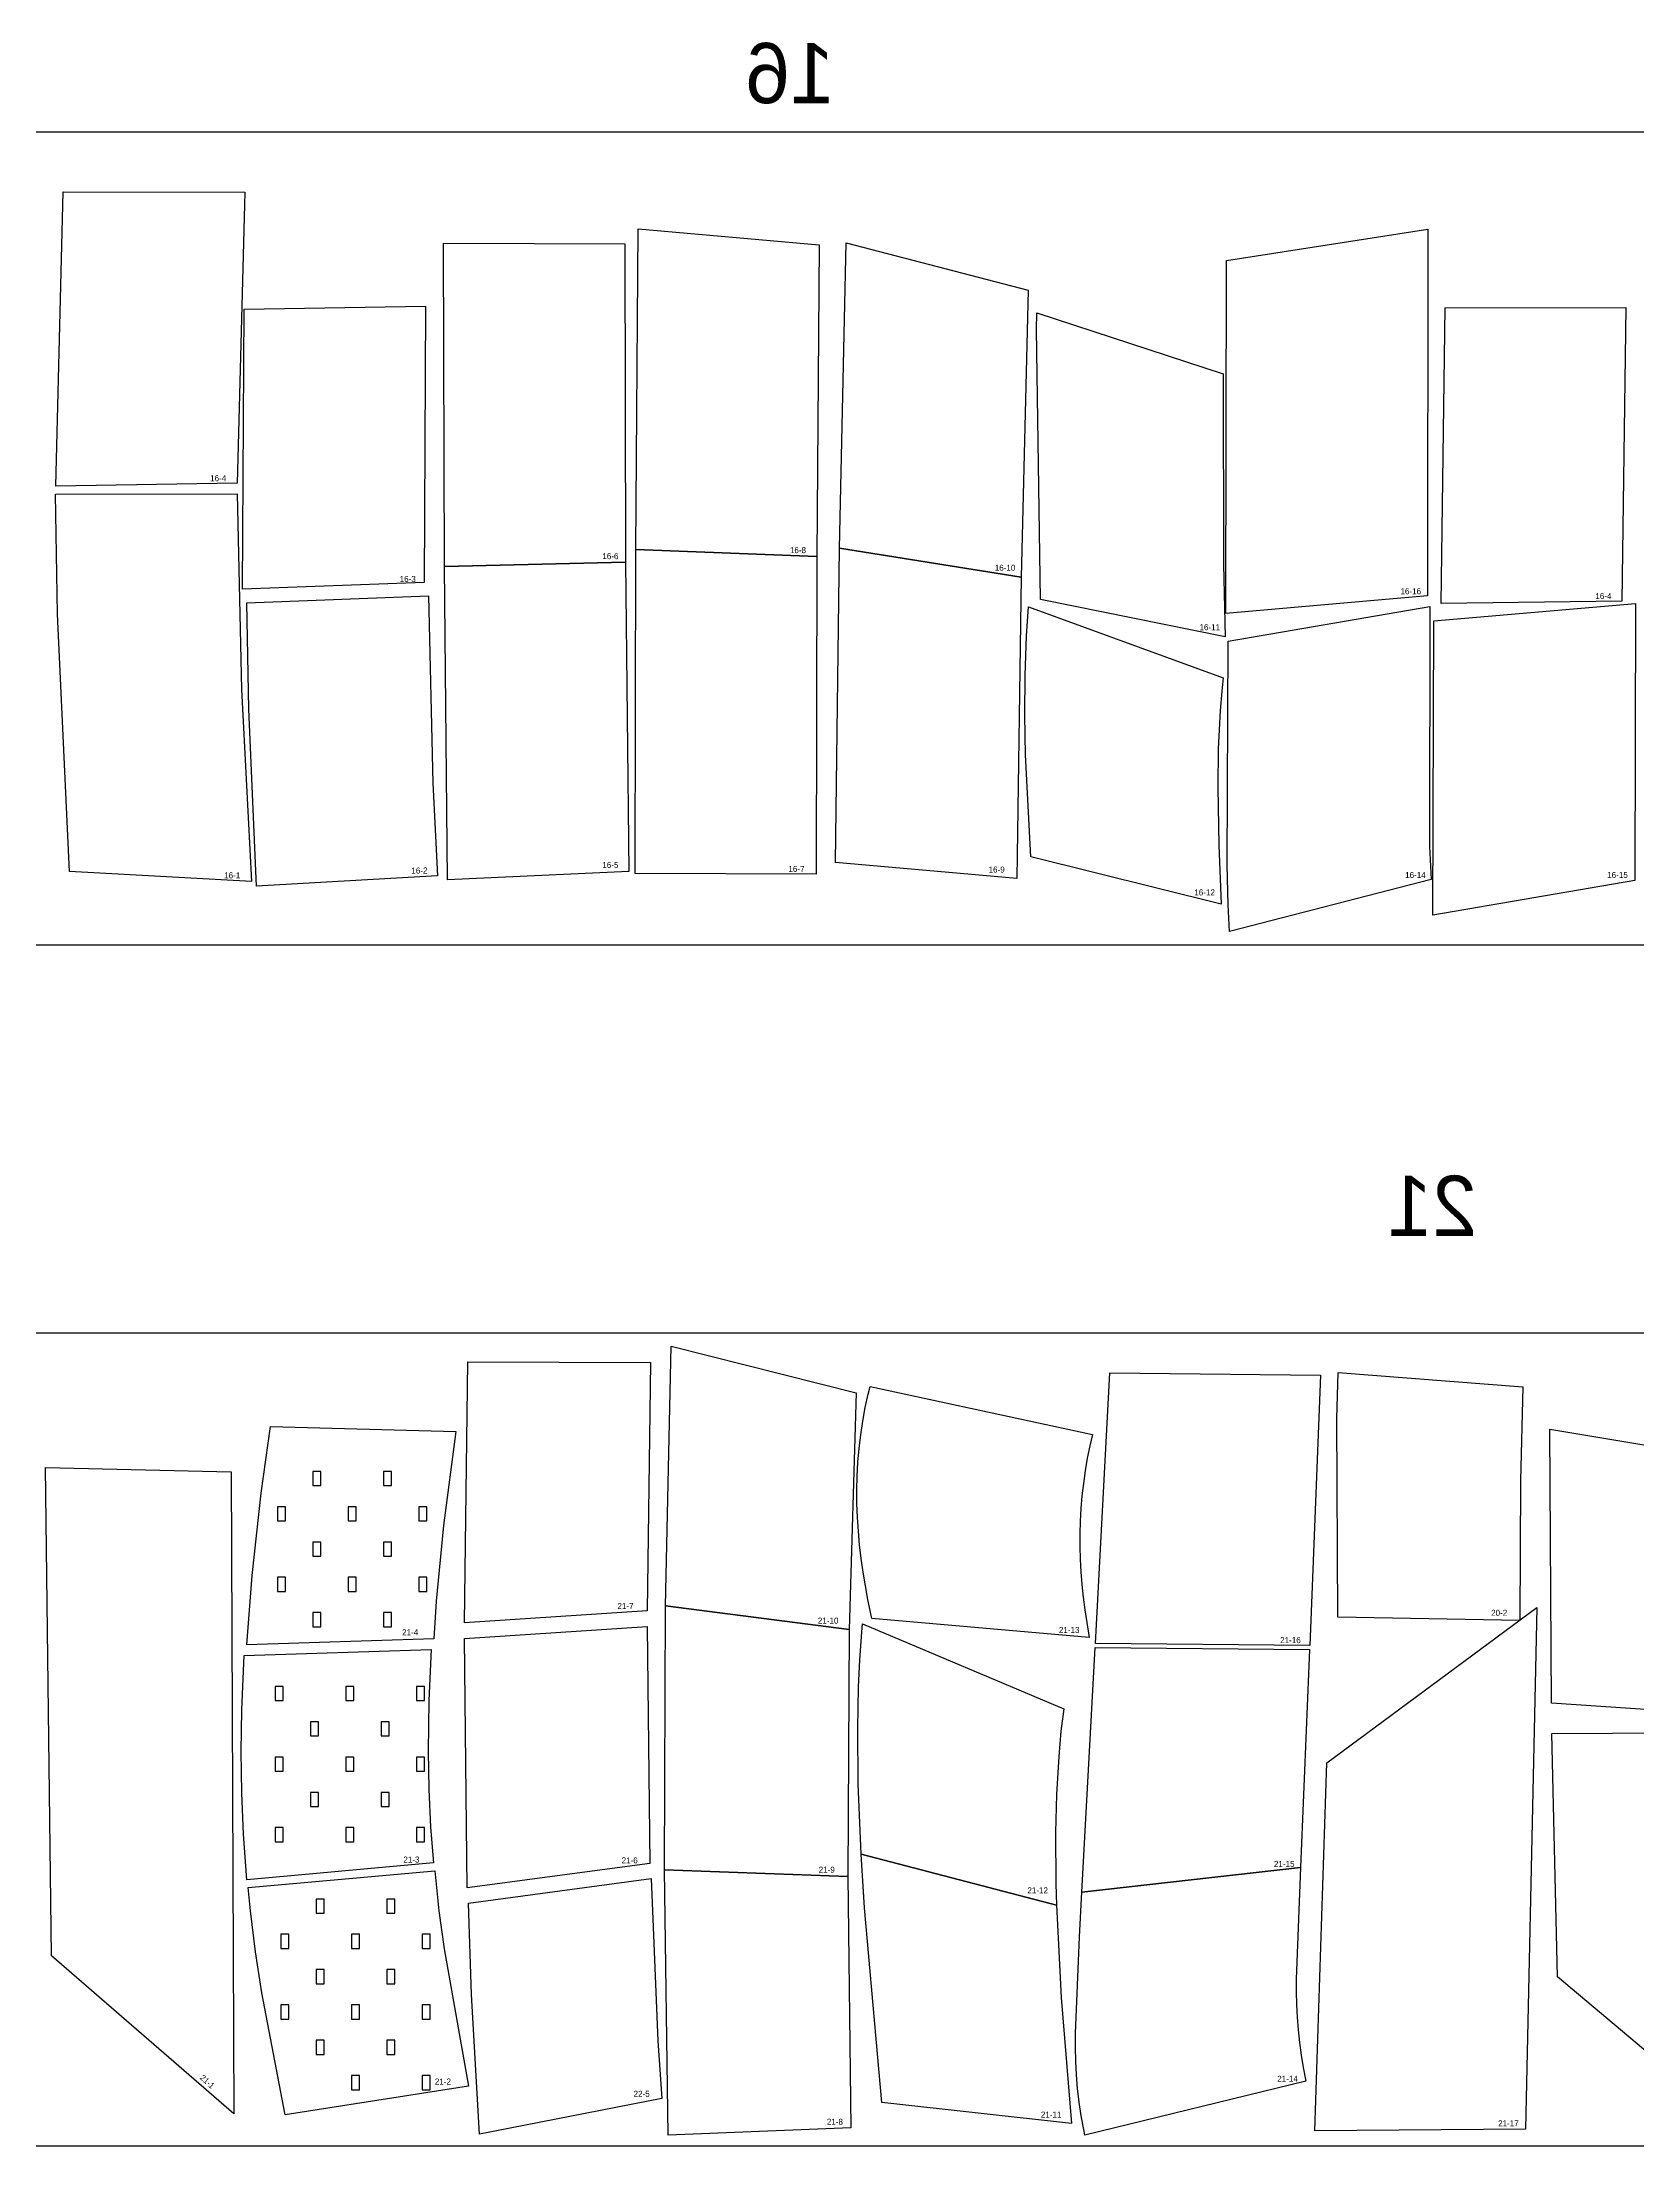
# Model space of a CAD drawing. Header units: millimetres. Extents: x 12942 to 18383, y 13072 to 17462.
# Drawn here: x 14621 to 15151, y 14442 to 15141 of the extents above; entities that cross this region are included whole.
import ezdxf

# ---------------------------------------------------------------- set-up
doc = ezdxf.new("R2010")
doc.units = ezdxf.units.MM
doc.header["$LTSCALE"] = 100
doc.header["$MEASUREMENT"] = 0
for name, color, linetype in [('CUT', 3, 'Continuous'), ('Default', 7, 'Continuous'), ('text', 1, 'Continuous')]:
    doc.layers.add(name, color=color, linetype=linetype)

msp = doc.modelspace()

# ---------------------------------------------------------------- linework, layer by layer
at = {"layer": 'CUT'}
for points in [[(14688.04, 15091.2), (14685.54, 14994.56), (14625.26, 14993.52), (14627.79, 15091.31), (14688.04, 15091.2)], [(14878.02, 14970.18), (14817.88, 14972.46), (14818.64, 15078.97), (14878.81, 15073.71), (14878.02, 14970.18)], [(15080.7, 14957.08), (15013.75, 14951.28), (15013.98, 15068.52), (15080.82, 15078.93), (15080.7, 14957.08)], [(14814.18, 15074.03), (14814.49, 14968.27), (14754.33, 14966.89), (14754.04, 15074.23), (14814.18, 15074.03)], [(14948.14, 15058.64), (14945.79, 14963.31), (14885.52, 14972.94), (14887.7, 15074.42), (14948.14, 15058.64)], [(14747.57, 14961.54), (14687.3, 14959.29), (14687.8, 15052.29), (14748.09, 15053.33), (14747.57, 14961.54)], [(15012.93, 15030.9), (15013.04, 14967.5), (15013.51, 14943.48), (14952.29, 14955.86), (14950.95, 15045.6), (14950.98, 15051.08), (15012.93, 15030.9)], [(15146.63, 15052.92), (15145.29, 14955.36), (15085.27, 14954.52), (15086.58, 15052.79), (15146.63, 15052.92)], [(14685.47, 14991), (14686.94, 14926.02), (14690.3, 14862.25), (14629.86, 14865.52), (14625.9, 14950.96), (14625.21, 14990.85), (14685.47, 14991)], [(14878.02, 14970.18), (14877.75, 14864.62), (14817.61, 14864.82), (14817.88, 14972.46), (14878.02, 14970.18)], [(14945.79, 14963.31), (14944.36, 14863.21), (14884.18, 14868.47), (14885.52, 14972.94), (14945.79, 14963.31)], [(14814.49, 14968.27), (14815.54, 14865.55), (14755.36, 14862.81), (14754.33, 14966.89), (14814.49, 14968.27)], [(14749.06, 14957.08), (14750.53, 14894.87), (14752.07, 14864.1), (14691.9, 14860.7), (14689.39, 14919.45), (14688.78, 14954.82), (14749.06, 14957.08)], [(15012.84, 14929.85), (15012.4, 14925.38), (15011.9, 14919.01), (15011.52, 14912.63), (15011.26, 14906.25), (15011.07, 14893.48), (15011.4, 14874.32), (15012.26, 14854.71), (14949.01, 14870.36), (14947.31, 14904.32), (14947.04, 14917.47), (14947.11, 14930.63), (14947.6, 14943.78), (14948.25, 14953.49), (15012.84, 14929.85)], [(15081.51, 14953.53), (15081.44, 14873.72), (15081.68, 14867.34), (15081.96, 14862.91), (15015, 14845.58), (15014.52, 14854.43), (15014.17, 14867.59), (15014.51, 14942.05), (15081.51, 14953.53)], [(15149.82, 14954.6), (15149.55, 14862.54), (15082.55, 14851.07), (15082.87, 14948.81), (15149.82, 14954.6)], [(14891.02, 14692.33), (14888.74, 14613.68), (14827.7, 14621.59), (14829.64, 14707.84), (14891.02, 14692.33)], [(14822.79, 14702.43), (14821.69, 14619.95), (14760.99, 14615.92), (14762.11, 14702.64), (14822.79, 14702.43)], [(14975.24, 14698.94), (15045.22, 14698.19), (15041.66, 14608.4), (14970.55, 14609.06), (14975.24, 14698.94)], [(15051.09, 14699.08), (15112.37, 14694.31), (15111.67, 14663.07), (15111.41, 14616.67), (15050.95, 14617.77), (15050.63, 14683.75), (15051.09, 14699.08)], [(14969.48, 14678.46), (14968.61, 14674.71), (14967.77, 14670.58), (14967.06, 14666.43), (14966.47, 14662.25), (14965.99, 14658.07), (14965.65, 14653.87), (14965.42, 14649.66), (14965.32, 14645.45), (14965.33, 14641.23), (14965.46, 14637.02), (14965.69, 14632.81), (14966.02, 14628.61), (14966.46, 14624.42), (14966.98, 14620.24), (14967.6, 14616.07), (14968.45, 14611.06), (14896.24, 14617.4), (14894.93, 14623.68), (14894.1, 14628.18), (14893.36, 14632.71), (14892.72, 14637.25), (14892.19, 14641.8), (14891.77, 14646.36), (14891.47, 14650.94), (14891.3, 14655.52), (14891.27, 14660.1), (14891.37, 14664.68), (14891.62, 14669.26), (14892.02, 14673.83), (14892.56, 14678.38), (14893.24, 14682.91), (14894.07, 14687.42), (14895.03, 14691.9), (14895.65, 14694.48), (14969.48, 14678.46)], [(14758.13, 14679.44), (14754.07, 14648.28), (14751.64, 14623.11), (14750.77, 14610.56), (14688.77, 14608.65), (14690.55, 14631.67), (14693.54, 14659.01), (14696.53, 14681.11), (14758.13, 14679.44)], [(15182.45, 14670.06), (15182.59, 14585.11), (15121.86, 14589.21), (15121.38, 14680.21), (15182.45, 14670.06)], [(14623.92, 14505.3), (14621.93, 14667.55), (14683.49, 14666.08), (14684.36, 14452.78), (14623.92, 14505.3)], [(14710.65, 14661.55), (14713.26, 14661.55), (14713.26, 14666.24), (14710.65, 14666.24), (14710.65, 14661.55)], [(14734.12, 14661.55), (14736.72, 14661.55), (14736.72, 14666.24), (14734.12, 14666.24), (14734.12, 14661.55)], [(14698.92, 14649.82), (14701.52, 14649.82), (14701.52, 14654.51), (14698.92, 14654.51), (14698.92, 14649.82)], [(14722.38, 14649.82), (14724.99, 14649.82), (14724.99, 14654.51), (14722.38, 14654.51), (14722.38, 14649.82)], [(14745.85, 14649.82), (14748.46, 14649.82), (14748.46, 14654.51), (14745.85, 14654.51), (14745.85, 14649.82)], [(14710.65, 14638.08), (14713.26, 14638.08), (14713.26, 14642.77), (14710.65, 14642.77), (14710.65, 14638.08)], [(14734.12, 14638.08), (14736.72, 14638.08), (14736.72, 14642.77), (14734.12, 14642.77), (14734.12, 14638.08)], [(14698.92, 14626.35), (14701.52, 14626.35), (14701.52, 14631.04), (14698.92, 14631.04), (14698.92, 14626.35)], [(14722.38, 14626.35), (14724.99, 14626.35), (14724.99, 14631.04), (14722.38, 14631.04), (14722.38, 14626.35)], [(14745.85, 14626.35), (14748.46, 14626.35), (14748.46, 14631.04), (14745.85, 14631.04), (14745.85, 14626.35)], [(14888.74, 14613.68), (14888.24, 14531.69), (14827.45, 14533.87), (14827.7, 14621.59), (14888.74, 14613.68)], [(14710.65, 14614.61), (14713.26, 14614.61), (14713.26, 14619.31), (14710.65, 14619.31), (14710.65, 14614.61)], [(14734.12, 14614.61), (14736.72, 14614.61), (14736.72, 14619.31), (14734.12, 14619.31), (14734.12, 14614.61)], [(14821.69, 14614.75), (14822.55, 14535.94), (14761.9, 14527.84), (14760.99, 14610.72), (14821.69, 14614.75)], [(14959.94, 14587.38), (14959.05, 14579.88), (14958.3, 14571.49), (14957.59, 14558.86), (14957.26, 14546.23), (14957.35, 14529.37), (14957.56, 14522.17), (14892.74, 14539.1), (14891.75, 14562.44), (14891.57, 14580.78), (14891.86, 14594.52), (14892.27, 14603.68), (14892.92, 14612.83), (14893.16, 14615.57), (14959.94, 14587.38)], [(15043.28, 14447.15), (15047.35, 14569.41), (15116.99, 14620.97), (15113.26, 14447.69), (15043.28, 14447.15)], [(15038.52, 14534.6), (14965.99, 14526.4), (14970.4, 14607.68), (15041.51, 14607.02), (15038.52, 14534.6)], [(14688.7, 14530.59), (14687.59, 14545.74), (14687.02, 14559.48), (14686.86, 14573.23), (14687.08, 14586.98), (14687.89, 14605.12), (14749.88, 14607.04), (14749.13, 14590.14), (14748.92, 14573.28), (14749.15, 14560.64), (14749.76, 14548.02), (14750.66, 14536.21), (14688.7, 14530.59)], [(14698.13, 14590.12), (14700.74, 14590.12), (14700.74, 14594.81), (14698.13, 14594.81), (14698.13, 14590.12)], [(14721.6, 14590.12), (14724.21, 14590.12), (14724.21, 14594.81), (14721.6, 14594.81), (14721.6, 14590.12)], [(14745.07, 14590.12), (14747.68, 14590.12), (14747.68, 14594.81), (14745.07, 14594.81), (14745.07, 14590.12)], [(14709.87, 14578.39), (14712.48, 14578.39), (14712.48, 14583.08), (14709.87, 14583.08), (14709.87, 14578.39)], [(14709.87, 14578.39), (14712.48, 14578.39), (14712.48, 14583.08), (14709.87, 14583.08), (14709.87, 14578.39)], [(14733.34, 14578.39), (14735.94, 14578.39), (14735.94, 14583.08), (14733.34, 14583.08), (14733.34, 14578.39)], [(14733.34, 14578.39), (14735.94, 14578.39), (14735.94, 14583.08), (14733.34, 14583.08), (14733.34, 14578.39)], [(15185.25, 14446.69), (15123.93, 14498.29), (15121.98, 14579.11), (15182.45, 14579.48), (15185.25, 14446.69)], [(14698.13, 14566.65), (14700.74, 14566.65), (14700.74, 14571.35), (14698.13, 14571.35), (14698.13, 14566.65)], [(14721.6, 14566.65), (14724.21, 14566.65), (14724.21, 14571.35), (14721.6, 14571.35), (14721.6, 14566.65)], [(14745.07, 14566.65), (14747.68, 14566.65), (14747.68, 14571.35), (14745.07, 14571.35), (14745.07, 14566.65)], [(14709.87, 14554.92), (14712.48, 14554.92), (14712.48, 14559.61), (14709.87, 14559.61), (14709.87, 14554.92)], [(14733.34, 14554.92), (14735.94, 14554.92), (14735.94, 14559.61), (14733.34, 14559.61), (14733.34, 14554.92)], [(14698.13, 14543.18), (14700.74, 14543.18), (14700.74, 14547.88), (14698.13, 14547.88), (14698.13, 14543.18)], [(14721.6, 14543.18), (14724.21, 14543.18), (14724.21, 14547.88), (14721.6, 14547.88), (14721.6, 14543.18)], [(14745.07, 14543.18), (14747.68, 14543.18), (14747.68, 14547.88), (14745.07, 14547.88), (14745.07, 14543.18)], [(14957.56, 14522.17), (14959.1, 14491.49), (14962.49, 14449.64), (14899.57, 14456.55), (14893.85, 14521.25), (14892.74, 14539.1), (14957.56, 14522.17)], [(14689.14, 14527.95), (14751.1, 14533.56), (14752.51, 14520.2), (14754.23, 14507.67), (14762.31, 14462.03), (14701.48, 14452.51), (14693.68, 14493.02), (14691.57, 14506.61), (14689.9, 14520.26), (14689.14, 14527.95)], [(14822.94, 14530.95), (14825.2, 14477.01), (14826.5, 14457.92), (14766.03, 14446.07), (14763.32, 14492.44), (14762.29, 14522.84), (14822.94, 14530.95)], [(14889.25, 14448.19), (14828.62, 14445.75), (14827.45, 14533.87), (14888.24, 14531.69), (14889.25, 14448.19)], [(15038.52, 14534.6), (15037.1, 14497.55), (15037.09, 14493.33), (15037.2, 14489.12), (15037.42, 14484.91), (15037.75, 14480.71), (15038.2, 14476.52), (15038.78, 14472.35), (15039.48, 14468.19), (15040.38, 14463.71), (14967, 14445.72), (14966.62, 14447.61), (14965.79, 14452.12), (14965.11, 14456.65), (14964.56, 14461.2), (14964.16, 14465.77), (14963.93, 14470.34), (14963.81, 14474.93), (14963.82, 14479.51), (14965.14, 14511.57), (14965.99, 14526.4), (15038.52, 14534.6)], [(14711.77, 14519.48), (14714.38, 14519.48), (14714.38, 14524.17), (14711.77, 14524.17), (14711.77, 14519.48)], [(14735.24, 14519.48), (14737.85, 14519.48), (14737.85, 14524.17), (14735.24, 14524.17), (14735.24, 14519.48)], [(14700.04, 14507.75), (14702.64, 14507.75), (14702.64, 14512.44), (14700.04, 14512.44), (14700.04, 14507.75)], [(14723.5, 14507.75), (14726.11, 14507.75), (14726.11, 14512.44), (14723.5, 14512.44), (14723.5, 14507.75)], [(14746.97, 14507.75), (14749.58, 14507.75), (14749.58, 14512.44), (14746.97, 14512.44), (14746.97, 14507.75)], [(14711.77, 14496.01), (14714.38, 14496.01), (14714.38, 14500.71), (14711.77, 14500.71), (14711.77, 14496.01)], [(14711.77, 14496.01), (14714.38, 14496.01), (14714.38, 14500.71), (14711.77, 14500.71), (14711.77, 14496.01)], [(14735.24, 14496.01), (14737.85, 14496.01), (14737.85, 14500.71), (14735.24, 14500.71), (14735.24, 14496.01)], [(14735.24, 14496.01), (14737.85, 14496.01), (14737.85, 14500.71), (14735.24, 14500.71), (14735.24, 14496.01)], [(14700.04, 14484.28), (14702.64, 14484.28), (14702.64, 14488.97), (14700.04, 14488.97), (14700.04, 14484.28)], [(14723.5, 14484.28), (14726.11, 14484.28), (14726.11, 14488.97), (14723.5, 14488.97), (14723.5, 14484.28)], [(14746.97, 14484.28), (14749.58, 14484.28), (14749.58, 14488.97), (14746.97, 14488.97), (14746.97, 14484.28)], [(14711.77, 14472.55), (14714.38, 14472.55), (14714.38, 14477.24), (14711.77, 14477.24), (14711.77, 14472.55)], [(14735.24, 14472.55), (14737.85, 14472.55), (14737.85, 14477.24), (14735.24, 14477.24), (14735.24, 14472.55)], [(14723.5, 14460.81), (14726.11, 14460.81), (14726.11, 14465.51), (14723.5, 14465.51), (14723.5, 14460.81)], [(14746.97, 14460.81), (14749.58, 14460.81), (14749.58, 14465.51), (14746.97, 14465.51), (14746.97, 14460.81)]]:
    msp.add_lwpolyline(points, dxfattribs=at)
at = {"layer": 'Default'}
for points in [[(13056.03, 15111.18), (13056.03, 14841.18), (15556.03, 14841.18), (15556.03, 15111.18), (13056.03, 15111.18)], [(13056.03, 14712.15), (13056.03, 14442.15), (15556.03, 14442.15), (15556.03, 14712.15), (13056.03, 14712.15)]]:
    msp.add_lwpolyline(points, dxfattribs=at)

# ---------------------------------------------------------------- texts
at = {"layer": 'text', "extrusion": (0, 0, -1), "char_height": 20, "width": 9.39, "attachment_point": 1, "text_direction": (-1, 0, 0)}
for s, insert in [('16', (14883.97, 15140.77)), ('21', (15097.19, 14764.46))]:
    msp.add_mtext(s, dxfattribs=dict(at, insert=insert))
at = {"layer": 'text', "char_height": 2, "width": 9.39, "attachment_point": 1}
for s, insert in [('16-4', (14676.54, 14997.19)), ('16-6', (14806.76, 14971.29)), ('16-8', (14869.04, 14973.28)), ('16-10', (14937.06, 14967.42)), ('16-3', (14739.47, 14963.71)), ('16-16', (15071.77, 14959.63)), ('16-4', (15136.48, 14958.02)), ('16-11', (15005.03, 14947.69)), ('16-2', (14743.36, 14866.85)), ('16-5', (14806.76, 14868.71)), ('16-7', (14868.55, 14867.39)), ('16-9', (14935, 14867.17)), ('16-1', (14681.2, 14865.26)), ('16-12', (15003.31, 14859.58)), ('16-14', (15073.31, 14865.35)), ('16-15', (15140.4, 14865.38)), ('21-7', (14811.77, 14622.47)), ('21-10', (14878.32, 14617.65)), ('21-13', (14958.34, 14614.56)), ('20-2', (15101.86, 14620.25)), ('21-4', (14740.29, 14613.78)), ('21-16', (15031.81, 14611.17)), ('21-3', (14740.7, 14538.28)), ('21-6', (14813.16, 14538.01)), ('21-9', (14878.6, 14534.9)), ('21-15', (15029.74, 14536.83)), ('21-12', (14947.88, 14528.06)), ('21-2', (14751.15, 14464.53)), ('21-14', (15030.84, 14465.47)), ('22-5', (14817.14, 14460.47)), ('21-8', (14881.29, 14451.16)), ('21-11', (14952.36, 14453.55)), ('21-17', (15104.18, 14450.65))]:
    msp.add_mtext(s, dxfattribs=dict(at, insert=insert))
at = {"layer": 'text', "insert": (14674.28, 14466.06), "char_height": 2, "width": 9.39, "attachment_point": 1, "rotation": 318.15026}
msp.add_mtext('21-1', dxfattribs=at)

doc.saveas('drawing.dxf')
